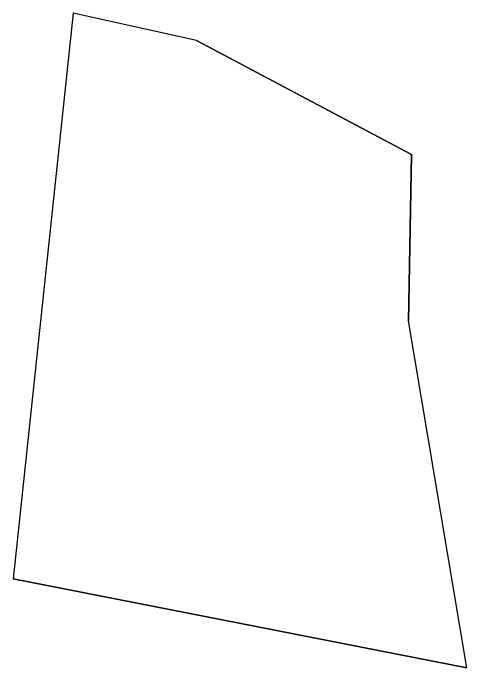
# Model space of a CAD drawing. Header units: inches. Extents: x 100101 to 119806, y -2288 to 8641.
# Drawn here: x 111648 to 112025, y 7285 to 7828 of the extents above; entities that cross this region are included whole.
import ezdxf

# ---------------------------------------------------------------- set-up
doc = ezdxf.new("R2010")
doc.units = ezdxf.units.IN
doc.header["$LTSCALE"] = 0.5
doc.header["$MEASUREMENT"] = 0
doc.layers.add('Toilet', color=7, linetype='Continuous', lineweight=25)

msp = doc.modelspace()

# ---------------------------------------------------------------- linework, layer by layer
at = {"layer": 'Toilet'}
for p, q in [((111698.2, 7827.92), (111648.43, 7358.55)), ((111800.74, 7805.3), (111698.2, 7827.92)), ((111800.74, 7805.3), (111979.15, 7710.57)), ((111979.15, 7710.57), (111976.84, 7572.59)), ((112025.25, 7284.63), (111976.84, 7572.59)), ((112025.25, 7284.63), (111648.43, 7358.55))]:
    msp.add_line(p, q, dxfattribs=at)
msp.add_lwpolyline([(111976.84, 7572.59), (111979.15, 7710.57), (111800.74, 7805.3), (111698.2, 7827.92), (111648.43, 7358.55), (112025.25, 7284.63)], close=True, dxfattribs=at)

doc.saveas('drawing.dxf')
